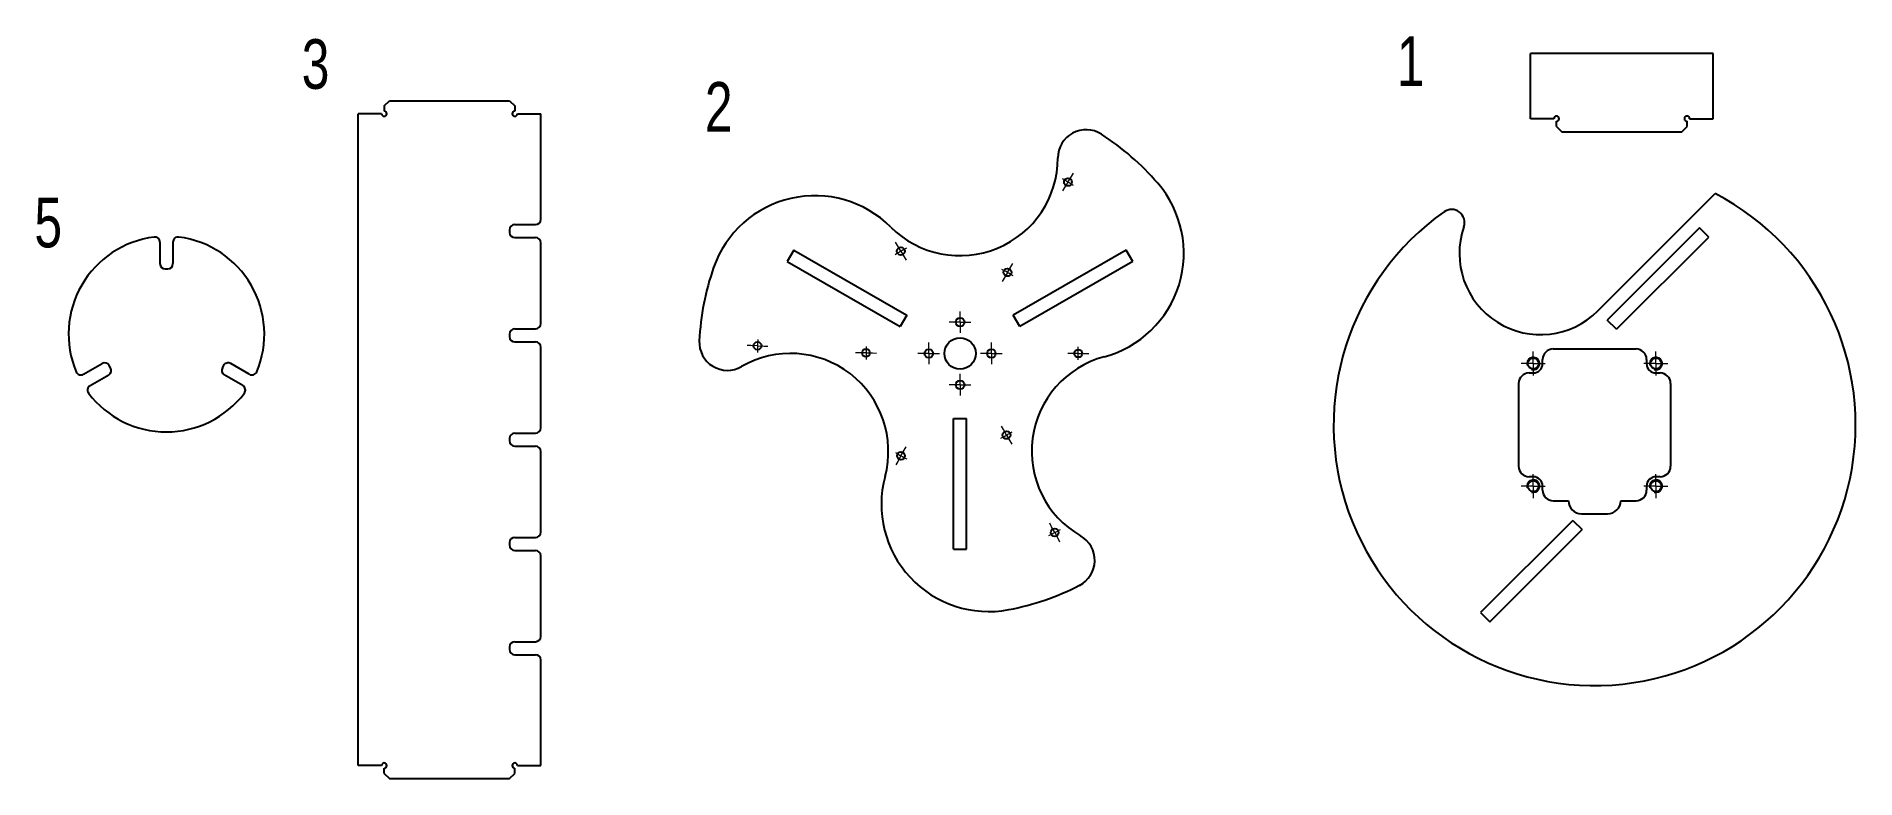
# Model space of a CAD drawing. Header units: millimetres. Extents: x -122 to 227, y 27 to 170.
import ezdxf

# ---------------------------------------------------------------- set-up
doc = ezdxf.new("R2010")
doc.units = ezdxf.units.MM
doc.header["$LTSCALE"] = 0.5
doc.styles.add('SLDTEXTSTYLE0', font='TXT', dxfattribs={"width": 0.75})

# ---------------------------------------------------------------- blocks, each defined once
blk = doc.blocks.new('SW_CENTERMARKSYMBOL_0')
at = {"color": 0, "linetype": 'Continuous', "lineweight": 18}
for p, q in [((0, 0), (-0.67, -1.06)), ((0, 0), (0.67, 1.06)), ((0.67, 1.06), (1.06, 1.69)), ((-0.67, -1.06), (-1.06, -1.69)), ((-32.63, -12.18), (-33.01, -11.53)), ((-32.01, -13.26), (-32.63, -12.18)), ((-32.01, -13.26), (-31.38, -14.34)), ((-31.38, -14.34), (-31.01, -14.99)), ((-11.57, -17.32), (-12.21, -18.4)), ((-11.57, -17.32), (-10.94, -16.24)), ((-10.94, -16.24), (-10.56, -15.6)), ((-12.21, -18.4), (-12.58, -19.05)), ((-60.72, -31.35), (-61.47, -31.33)), ((-59.47, -31.4), (-60.72, -31.35)), ((-59.47, -31.4), (-58.22, -31.45)), ((-58.22, -31.45), (-57.47, -31.48)), ((-39.93, -32.76), (-40.68, -32.75)), ((-38.68, -32.76), (-39.93, -32.76)), ((-38.68, -32.76), (-37.43, -32.77)), ((-37.43, -32.77), (-36.68, -32.78)), ((0.73, -32.85), (-0.02, -32.85)), ((1.98, -32.85), (0.73, -32.85)), ((1.98, -32.85), (3.23, -32.85)), ((3.23, -32.85), (3.98, -32.85)), ((-12.37, -47.43), (-12.74, -46.78)), ((-11.75, -48.52), (-12.37, -47.43)), ((-11.75, -48.52), (-11.13, -49.6)), ((-31.98, -52.49), (-31.36, -51.41)), ((-31.36, -51.41), (-30.98, -50.76)), ((-11.13, -49.6), (-10.76, -50.25)), ((-32.61, -53.58), (-32.98, -54.23)), ((-31.98, -52.49), (-32.61, -53.58)), ((-3.12, -66.1), (-3.47, -65.43)), ((-2.54, -67.2), (-3.12, -66.1)), ((-2.54, -67.2), (-1.96, -68.31)), ((-1.96, -68.31), (-1.61, -68.97))]:
    blk.add_line(p, q, dxfattribs=at)
at = {"color": 0, "linetype": 'Continuous', "lineweight": 0}
for radius, start, end in [(38.83, 57.8364, 59.681), (38.83, 55.9917, 57.8364), (22.65, 120.0394, 123.2011), (22.65, 116.8776, 120.0394), (18.01, 59.6716, 63.6483), (18.01, 55.6948, 59.6716), (38.83, 175.9917, 177.8364), (38.83, 177.8364, 179.681), (18.01, 175.6948, 179.6716), (18.01, 179.6716, 183.6483), (22.65, 0.0394, 3.2011), (22.65, 356.8776, 0.0394), (18.01, 295.6948, 299.6716), (18.01, 299.6716, 303.6483), (22.65, 236.8776, 240.0394), (22.65, 240.0394, 243.2011), (38.83, 295.9917, 297.8364), (38.83, 297.8364, 299.681)]:
    blk.add_arc((-20.67, -32.87), radius, start, end, dxfattribs=at)
blk = doc.blocks.new('SW_CENTERMARKSYMBOL_1')
at = {"color": 0, "linetype": 'Continuous', "lineweight": 18}
for p, q in [((-1.25, 0), (-2.075, 0)), ((0, 0), (-1.25, 0)), ((0, 1.25), (0, 2.075)), ((0, 0), (0, 1.25)), ((0, 0), (0, -1.25)), ((0, 0), (1.25, 0)), ((1.25, 0), (2.075, 0)), ((0, -1.25), (0, -2.075))]:
    blk.add_line(p, q, dxfattribs=at)
blk = doc.blocks.new('SW_CENTERMARKSYMBOL_2')
at = {"color": 0, "linetype": 'Continuous', "lineweight": 18}
for p, q in [((-1.25, 0), (-2.075, 0)), ((0, 0), (-1.25, 0)), ((0, 1.25), (0, 2.075)), ((0, 0), (0, 1.25)), ((0, 0), (0, -1.25)), ((0, 0), (1.25, 0)), ((1.25, 0), (2.075, 0)), ((0, -1.25), (0, -2.075))]:
    blk.add_line(p, q, dxfattribs=at)
blk = doc.blocks.new('SW_CENTERMARKSYMBOL_3')
at = {"color": 0, "linetype": 'Continuous', "lineweight": 18}
for p, q in [((-1.25, 0), (-2.075, 0)), ((0, 0), (-1.25, 0)), ((0, 1.25), (0, 2.075)), ((0, 0), (0, 1.25)), ((0, 0), (0, -1.25)), ((0, 0), (1.25, 0)), ((1.25, 0), (2.075, 0)), ((0, -1.25), (0, -2.075))]:
    blk.add_line(p, q, dxfattribs=at)
blk = doc.blocks.new('SW_CENTERMARKSYMBOL_4')
at = {"color": 0, "linetype": 'Continuous', "lineweight": 18}
for p, q in [((-1.25, 0), (-2.075, 0)), ((0, 0), (-1.25, 0)), ((0, 1.25), (0, 2.075)), ((0, 0), (0, 1.25)), ((0, 0), (0, -1.25)), ((0, 0), (1.25, 0)), ((1.25, 0), (2.075, 0)), ((0, -1.25), (0, -2.075))]:
    blk.add_line(p, q, dxfattribs=at)
blk = doc.blocks.new('SW_CENTERMARKSYMBOL_5')
at = {"color": 0, "linetype": 'Continuous', "lineweight": 18}
for p, q in [((-1.25, 0), (-2.3, 0)), ((0, 0), (-1.25, 0)), ((0, 1.25), (0, 2.3)), ((0, 0), (0, 1.25)), ((0, 0), (0, -1.25)), ((0, 0), (1.25, 0)), ((1.25, 0), (2.3, 0)), ((0, -1.25), (0, -2.3))]:
    blk.add_line(p, q, dxfattribs=at)
blk = doc.blocks.new('SW_CENTERMARKSYMBOL_6')
at = {"color": 0, "linetype": 'Continuous', "lineweight": 18}
for p, q in [((-1.25, 0), (-2.3, 0)), ((0, 0), (-1.25, 0)), ((0, 1.25), (0, 2.3)), ((0, 0), (0, 1.25)), ((0, 0), (0, -1.25)), ((0, 0), (1.25, 0)), ((1.25, 0), (2.3, 0)), ((0, -1.25), (0, -2.3))]:
    blk.add_line(p, q, dxfattribs=at)
blk = doc.blocks.new('SW_CENTERMARKSYMBOL_7')
at = {"color": 0, "linetype": 'Continuous', "lineweight": 18}
for p, q in [((-1.25, 0), (-2.3, 0)), ((0, 0), (-1.25, 0)), ((0, 1.25), (0, 2.3)), ((0, 0), (0, 1.25)), ((0, 0), (0, -1.25)), ((0, 0), (1.25, 0)), ((1.25, 0), (2.3, 0)), ((0, -1.25), (0, -2.3))]:
    blk.add_line(p, q, dxfattribs=at)
blk = doc.blocks.new('SW_CENTERMARKSYMBOL_8')
at = {"color": 0, "linetype": 'Continuous', "lineweight": 18}
for p, q in [((-1.25, 0), (-2.3, 0)), ((0, 0), (-1.25, 0)), ((0, 1.25), (0, 2.3)), ((0, 0), (0, 1.25)), ((0, 0), (0, -1.25)), ((0, 0), (1.25, 0)), ((1.25, 0), (2.3, 0)), ((0, -1.25), (0, -2.3))]:
    blk.add_line(p, q, dxfattribs=at)

msp = doc.modelspace()

# ---------------------------------------------------------------- linework, layer by layer
at = {"color": 7, "linetype": 'Continuous', "lineweight": 25}
for p, q in [((164.45, 153.79), (164.45, 166.29)), ((199.45, 166.29), (164.45, 166.29)), ((199.45, 153.79), (199.45, 166.29)), ((-55.11, 156.25), (-54.11, 157.25)), ((-54.11, 157.25), (-31.11, 157.25)), ((-31.11, 157.25), (-30.11, 156.25)), ((-60.11, 29.75), (-60.11, 154.75)), ((-55.61, 154.75), (-60.11, 154.75)), ((-55.11, 156.25), (-55.11, 155.25)), ((-30.11, 156.25), (-30.11, 155.25)), ((-29.61, 154.75), (-25.11, 154.75)), ((-25.11, 134.5), (-25.11, 154.75)), ((168.95, 153.79), (164.45, 153.79)), ((194.95, 153.79), (199.45, 153.79)), ((169.45, 152.29), (169.45, 153.29)), ((169.45, 152.29), (170.45, 151.29)), ((170.45, 151.29), (193.45, 151.29)), ((193.45, 151.29), (194.45, 152.29)), ((194.45, 152.29), (194.45, 153.29)), ((177.39, 116.95), (199.87, 139.42)), ((-31.11, 132.5), (-31.11, 132)), ((-30.11, 133.5), (-26.11, 133.5)), ((196.84, 132.86), (179.16, 115.18)), ((198.61, 131.09), (196.84, 132.86)), ((-98.08, 130.11), (-98.08, 126)), ((-95.58, 130.11), (-95.58, 126)), ((-30.11, 131), (-26.11, 131)), ((-25.11, 114.5), (-25.11, 130)), ((180.93, 113.41), (198.61, 131.09)), ((23.34, 128.61), (22.09, 126.44)), ((22.09, 126.44), (43.74, 113.94)), ((23.34, 128.61), (44.99, 116.11)), ((87.04, 128.61), (65.39, 116.11)), ((88.29, 126.44), (66.64, 113.94)), ((88.29, 126.44), (87.04, 128.61)), ((-97.08, 125), (-96.58, 125)), ((44.99, 116.11), (43.74, 113.94)), ((66.64, 113.94), (65.39, 116.11)), ((180.93, 113.41), (179.16, 115.18)), ((-31.11, 112.5), (-31.11, 112)), ((-30.11, 113.5), (-26.11, 113.5)), ((-30.11, 111), (-26.11, 111)), ((-25.11, 94.5), (-25.11, 110)), ((168.8, 109.64), (184.7, 109.64)), ((-112.7, 104.78), (-109.15, 106.84)), ((-111.45, 102.62), (-107.9, 104.67)), ((-107.53, 106.04), (-107.78, 106.47)), ((-85.88, 106.47), (-86.13, 106.04)), ((-82.21, 102.62), (-85.76, 104.67)), ((-80.96, 104.78), (-84.51, 106.84)), ((164.2, 105.04), (165, 105.04)), ((166.8, 106.84), (166.8, 107.64)), ((186.7, 107.64), (186.7, 106.84)), ((188.5, 105.04), (189.3, 105.04)), ((162.2, 103.04), (162.2, 87.14)), ((191.3, 103.04), (191.3, 87.14)), ((53.94, 96.28), (56.44, 96.28)), ((53.94, 71.28), (53.94, 96.28)), ((56.44, 71.28), (56.44, 96.28)), ((-31.11, 92.5), (-31.11, 92)), ((-30.11, 93.5), (-26.11, 93.5)), ((-30.11, 91), (-26.11, 91)), ((-25.11, 74.5), (-25.11, 90)), ((165, 85.14), (164.2, 85.14)), ((189.3, 85.14), (188.5, 85.14)), ((166.8, 82.54), (166.8, 83.34)), ((168.8, 80.54), (171.75, 80.54)), ((181.75, 80.54), (184.7, 80.54)), ((186.7, 83.34), (186.7, 82.54)), ((172.57, 76.77), (154.89, 59.09)), ((172.57, 76.77), (174.34, 75)), ((174.25, 78.04), (179.25, 78.04)), ((-30.11, 73.5), (-26.11, 73.5)), ((156.66, 57.32), (174.34, 75)), ((-31.11, 72.5), (-31.11, 72)), ((-30.11, 71), (-26.11, 71)), ((-25.11, 54.5), (-25.11, 70)), ((53.94, 71.28), (56.44, 71.28)), ((154.89, 59.09), (156.66, 57.32)), ((-31.11, 52.5), (-31.11, 52)), ((-30.11, 53.5), (-26.11, 53.5)), ((-30.11, 51), (-26.11, 51)), ((-25.11, 29.75), (-25.11, 50)), ((-55.61, 29.75), (-60.11, 29.75)), ((-55.11, 28.25), (-55.11, 29.25)), ((-55.11, 28.25), (-54.11, 27.25)), ((-31.11, 27.25), (-30.11, 28.25)), ((-30.11, 28.25), (-30.11, 29.25)), ((-29.61, 29.75), (-25.11, 29.75)), ((-54.11, 27.25), (-31.11, 27.25))]:
    msp.add_line(p, q, dxfattribs=at)
for centre, radius in [((75.86, 141.64), 0.75), ((43.85, 128.39), 0.75), ((64.28, 124.32), 0.75), ((55.19, 114.78), 0.825), ((55.19, 108.78), 3), ((16.39, 110.24), 0.75), ((37.18, 108.88), 0.75), ((49.19, 108.78), 0.825), ((61.19, 108.78), 0.825), ((77.84, 108.79), 0.75), ((165, 106.84), 1.05), ((188.5, 106.84), 1.05), ((55.19, 102.78), 0.825), ((64.1, 93.13), 0.75), ((43.87, 89.15), 0.75), ((165, 83.34), 1.05), ((188.5, 83.34), 1.05), ((73.32, 74.44), 0.75)]:
    msp.add_circle(centre, radius, dxfattribs=at)
for centre, radius, start, end in [((-55.11, 154.75), 0.5, 180, 90), ((-30.11, 154.75), 0.5, 90, 0), ((169.45, 153.79), 0.5, 270, 180), ((194.45, 153.79), 0.5, 0, 270), ((79.34, 146.28), 5.4, 57.2209, 180), ((55.19, 108.78), 50, 40.7543, 57.2209), ((55.19, 146.28), 18.75, 225, 0), ((77.49, 128), 20.56, 285, 40.7543), ((176.75, 95.09), 50, 125.2234, 62.4576), ((27.39, 118.48), 20.56, 45, 160.7543), ((149.35, 133.89), 2.5, 340.7631, 125.2234), ((-30.11, 132.5), 1, 90, 180), ((-26.11, 134.5), 1, 270, 0), ((166.4, 127.94), 15.55, 160.7631, 315), ((-96.83, 112.5), 18.75, 97.2824, 202.7176), ((-99.08, 130.11), 1, 0, 97.2824), ((-94.58, 130.11), 1, 82.7176, 180), ((-96.83, 112.5), 18.75, 337.2824, 82.7176), ((-30.11, 132), 1, 180, 270), ((-26.11, 130), 1, 0, 90), ((-97.08, 126), 1, 180, 270), ((-96.58, 126), 1, 270, 0), ((55.19, 108.78), 50, 160.7543, 177.2209), ((-30.11, 112.5), 1, 90, 180), ((-30.11, 112), 1, 180, 270), ((-26.11, 114.5), 1, 270, 0), ((-26.11, 110), 1, 0, 90), ((10.64, 110.94), 5.4, 177.2209, 300), ((22.71, 90.03), 18.75, 345, 120), ((87.66, 90.03), 18.75, 105, 240), ((168.8, 107.64), 2, 90, 180), ((184.7, 107.64), 2, 0, 90), ((-113.2, 105.65), 1, 202.7176, 300), ((-108.65, 105.97), 1, 30, 120), ((-108.4, 105.54), 1, 300, 30), ((-85.26, 105.54), 1, 150, 240), ((-85.01, 105.97), 1, 60, 150), ((-80.46, 105.65), 1, 240, 337.2824), ((164.2, 103.04), 2, 90, 180), ((165, 106.84), 1.8, 270, 360), ((188.5, 106.84), 1.8, 180, 270), ((189.3, 103.04), 2, 0, 90), ((-110.95, 101.75), 1, 120, 217.2824), ((-96.83, 112.5), 18.75, 217.2824, 322.7176), ((-82.71, 101.75), 1, 322.7176, 60), ((-26.11, 94.5), 1, 270, 0), ((-30.11, 92.5), 1, 90, 180), ((-30.11, 92), 1, 180, 270), ((-26.11, 90), 1, 0, 90), ((164.2, 87.14), 2, 180, 270), ((189.3, 87.14), 2, 270, 0), ((60.68, 79.85), 20.56, 165, 280.7543), ((165, 83.34), 1.8, 0, 90), ((188.5, 83.34), 1.8, 90, 180), ((168.8, 82.54), 2, 180, 270), ((174.25, 80.54), 2.5, 180, 270), ((179.25, 80.54), 2.5, 270, 0), ((184.7, 82.54), 2, 270, 360), ((-30.11, 72.5), 1, 90, 180), ((-26.11, 74.5), 1, 270, 360), ((75.59, 69.11), 5.4, 297.2209, 60), ((-30.11, 72), 1, 180, 270), ((-26.11, 70), 1, 0, 90), ((55.19, 108.78), 50, 280.7543, 297.2209), ((-30.11, 52.5), 1, 90, 180), ((-26.11, 54.5), 1, 270, 0), ((-30.11, 52), 1, 180, 270), ((-26.11, 50), 1, 0, 90), ((-55.11, 29.75), 0.5, 270, 180), ((-30.11, 29.75), 0.5, 360, 270)]:
    msp.add_arc(centre, radius, start, end, dxfattribs=at)
at = {"color": 7, "linetype": 'Continuous', "lineweight": 18}
for centre in [(165, 106.84), (188.5, 106.84), (165, 83.34), (188.5, 83.34)]:
    msp.add_arc(centre, 1.25, 255, 195, dxfattribs=at)

# ---------------------------------------------------------------- block references
at = {"color": 7, "linetype": 'Continuous', "lineweight": 0}
for name, p in [('SW_CENTERMARKSYMBOL_0', (75.86, 141.64)), ('SW_CENTERMARKSYMBOL_4', (55.19, 114.78)), ('SW_CENTERMARKSYMBOL_1', (49.19, 108.78)), ('SW_CENTERMARKSYMBOL_3', (61.19, 108.78)), ('SW_CENTERMARKSYMBOL_8', (165, 106.84)), ('SW_CENTERMARKSYMBOL_7', (188.5, 106.84)), ('SW_CENTERMARKSYMBOL_2', (55.19, 102.78)), ('SW_CENTERMARKSYMBOL_5', (165, 83.34)), ('SW_CENTERMARKSYMBOL_6', (188.5, 83.34))]:
    msp.add_blockref(name, p, dxfattribs=at)

# ---------------------------------------------------------------- texts
at = {"color": 7, "linetype": 'Continuous', "lineweight": 0, "char_height": 9.52, "attachment_point": 1, "style": 'SLDTEXTSTYLE0'}
for s, insert in [('3', (-70.92, 169.04)), ('1', (138.85, 169.59)), ('2', (6.31, 160.82)), ('5', (-122.13, 138.64))]:
    msp.add_mtext(s, dxfattribs=dict(at, insert=insert))

doc.saveas('drawing.dxf')
